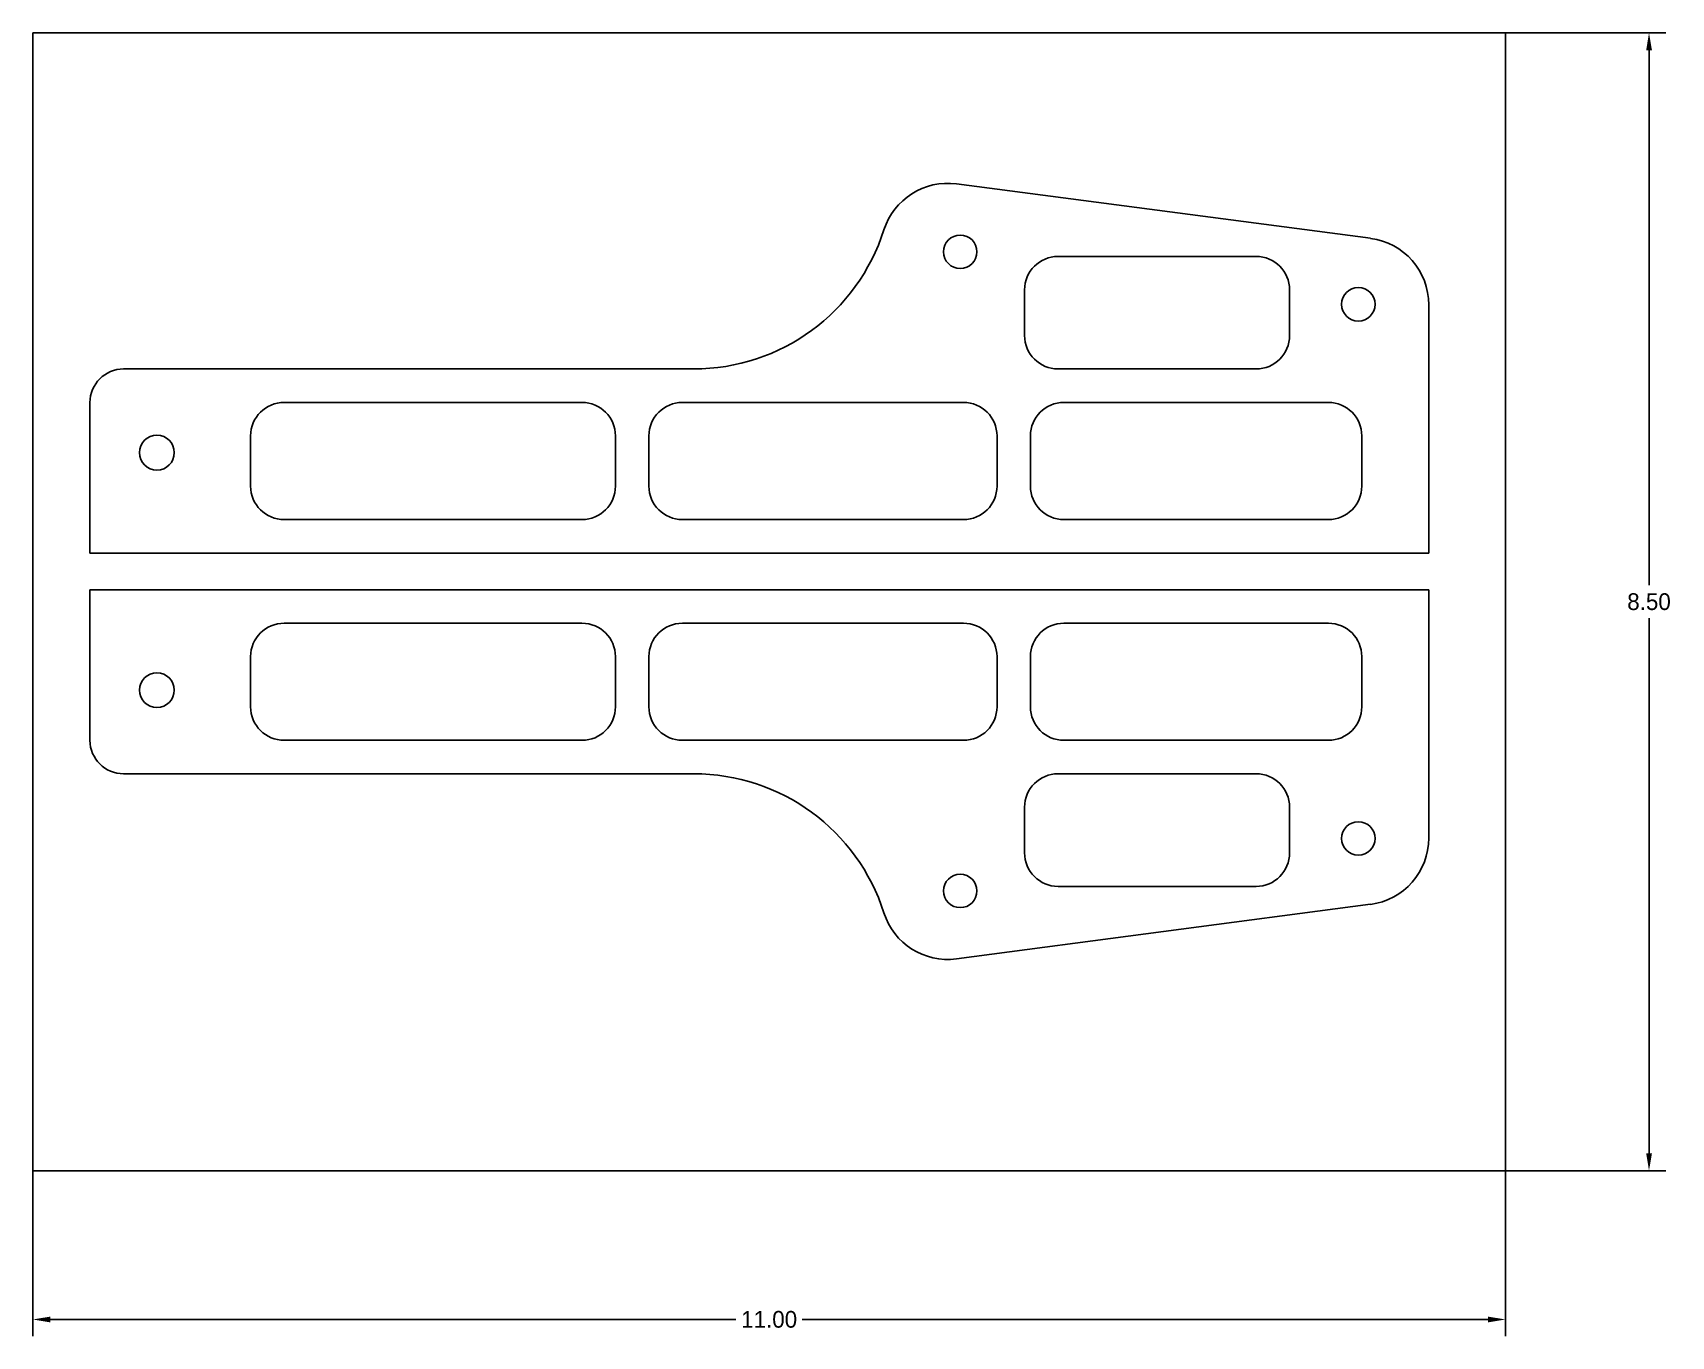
# Model space of a CAD drawing. Header units: inches. Extents: x -10.4 to 1.8, y -5.9 to 3.9.
import ezdxf

# ---------------------------------------------------------------- set-up
doc = ezdxf.new("R2010")
doc.units = ezdxf.units.IN
doc.header["$MEASUREMENT"] = 0
doc.header["$PDSIZE"] = -1
doc.dimstyles.get("Standard").update_dxf_attribs({"dimtxt": 0.18, "dimasz": 0.18, "dimexe": 0.18, "dimexo": 0.0625, "dimgap": 0.09, "dimtad": 0, "dimtih": 1, "dimtoh": 1, "dimdec": 4, "dimzin": 0, "dimdsep": 46, "dimtxsty": 'Standard', "dimcen": 0.09, "dimadec": 0, "dimazin": 0, "dimtfac": 1, "dimtdec": 4, "dimtofl": 0, "dimtmove": 0, "dimatfit": 3, "dimfxl": 1, "dimtolj": 1, "dimtzin": 0, "dimarcsym": 0})

# ---------------------------------------------------------------- blocks, each defined once
blk = doc.blocks.new('*D5')
at = {"color": 0, "lineweight": -2, "transparency": 16777216}
for p, q in [((-10.427, -4.614), (-10.427, -5.85)), ((0.573, -4.614), (0.573, -5.85)), ((-10.297, -5.725), (-5.175, -5.725)), ((0.443, -5.725), (-4.68, -5.725))]:
    blk.add_line(p, q, dxfattribs=at)
at = {"color": 0, "transparency": 16777216}
for points in [[(-10.297, -5.704), (-10.297, -5.747), (-10.427, -5.725)], [(0.443, -5.704), (0.443, -5.747), (0.573, -5.725)]]:
    blk.add_solid(points, dxfattribs=at)
at = {"layer": 'Defpoints', "color": 0, "transparency": 16777216}
for p in [(-10.427, -4.614), (0.573, -4.614), (-10.427, -5.725)]:
    blk.add_point(p, dxfattribs=at)
at = {"color": 0, "transparency": 16777216, "insert": (-4.927, -5.725), "char_height": 0.125, "attachment_point": 5}
blk.add_mtext('\\A1;11.00', dxfattribs=at)
blk = doc.blocks.new('*D6')
at = {"color": 0, "lineweight": -2, "transparency": 16777216}
for p, q in [((0.573, 3.886), (1.77, 3.886)), ((1.645, 3.756), (1.645, -0.241)), ((1.645, -4.484), (1.645, -0.486)), ((0.573, -4.614), (1.77, -4.614))]:
    blk.add_line(p, q, dxfattribs=at)
at = {"color": 0, "transparency": 16777216}
for points in [[(1.624, 3.756), (1.667, 3.756), (1.645, 3.886)], [(1.624, -4.484), (1.667, -4.484), (1.645, -4.614)]]:
    blk.add_solid(points, dxfattribs=at)
at = {"layer": 'Defpoints', "color": 0, "transparency": 16777216}
for p in [(0.573, 3.886), (0.573, -4.614), (1.645, -4.614)]:
    blk.add_point(p, dxfattribs=at)
at = {"color": 0, "transparency": 16777216, "insert": (1.645, -0.364), "char_height": 0.125, "attachment_point": 5}
blk.add_mtext('\\A1;8.50', dxfattribs=at)

msp = doc.modelspace()

# ---------------------------------------------------------------- linework, layer by layer
at = {"color": 7, "linetype": 'Continuous', "lineweight": 25}
for p, q in [((-3.528, 2.758), (-0.435, 2.351)), ((-2.769, 2.216), (-1.29, 2.216)), ((-3.019, 1.966), (-3.019, 1.625)), ((-1.04, 1.966), (-1.04, 1.625)), ((0, 0), (0, 1.855)), ((-9.75, 1.375), (-5.49, 1.375)), ((-2.769, 1.375), (-1.29, 1.375)), ((-10, 0), (-10, 1.125)), ((-8.55, 1.125), (-6.325, 1.125)), ((-5.575, 1.125), (-3.475, 1.125)), ((-2.725, 1.125), (-0.75, 1.125)), ((-8.8, 0.875), (-8.8, 0.5)), ((-6.075, 0.875), (-6.075, 0.5)), ((-5.825, 0.875), (-5.825, 0.5)), ((-3.225, 0.875), (-3.225, 0.5)), ((-2.975, 0.875), (-2.975, 0.5)), ((-0.5, 0.5), (-0.5, 0.875)), ((-6.325, 0.25), (-8.55, 0.25)), ((-3.475, 0.25), (-5.575, 0.25)), ((-0.75, 0.25), (-2.725, 0.25)), ((-10, 0), (0, 0)), ((-10, -0.274), (-10, -1.399)), ((-10, -0.274), (0, -0.274)), ((0, -0.274), (0, -2.129)), ((-6.325, -0.524), (-8.55, -0.524)), ((-3.475, -0.524), (-5.575, -0.524)), ((-0.75, -0.524), (-2.725, -0.524)), ((-8.8, -1.149), (-8.8, -0.774)), ((-6.075, -1.149), (-6.075, -0.774)), ((-5.825, -1.149), (-5.825, -0.774)), ((-3.225, -1.149), (-3.225, -0.774)), ((-2.975, -1.149), (-2.975, -0.774)), ((-0.5, -0.774), (-0.5, -1.149)), ((-8.55, -1.399), (-6.325, -1.399)), ((-5.575, -1.399), (-3.475, -1.399)), ((-2.725, -1.399), (-0.75, -1.399)), ((-9.75, -1.649), (-5.49, -1.649)), ((-2.769, -1.649), (-1.29, -1.649)), ((-3.019, -2.24), (-3.019, -1.899)), ((-1.04, -2.24), (-1.04, -1.899)), ((-2.769, -2.49), (-1.29, -2.49)), ((-3.528, -3.032), (-0.435, -2.624))]:
    msp.add_line(p, q, dxfattribs=at)
msp.add_lwpolyline([(-10.427, 3.886), (0.573, 3.886), (0.573, -4.614), (-10.427, -4.614)], close=True)
for centre, radius in [((-3.5, 2.25), 0.125), ((-0.526, 1.858), 0.125), ((-9.5, 0.75), 0.13), ((-9.5, -1.024), 0.13), ((-0.526, -2.132), 0.125), ((-3.5, -2.524), 0.125)]:
    msp.add_circle(centre, radius, dxfattribs=at)
for centre, radius, start, end in [((-3.593, 2.262), 0.5, 82.5, 162.3704), ((-5.49, 2.865), 1.49, 270, 342.3704), ((-0.5, 1.855), 0.5, 0, 82.5), ((-2.769, 1.966), 0.25, 90, 180), ((-1.29, 1.966), 0.25, 0, 90), ((-2.769, 1.625), 0.25, 180, 270), ((-1.29, 1.625), 0.25, 270, 0), ((-9.75, 1.125), 0.25, 90, 180), ((-8.55, 0.875), 0.25, 90, 180), ((-6.325, 0.875), 0.25, 0, 90), ((-5.575, 0.875), 0.25, 90, 180), ((-3.475, 0.875), 0.25, 0, 90), ((-2.725, 0.875), 0.25, 90, 180), ((-0.75, 0.875), 0.25, 0, 90), ((-8.55, 0.5), 0.25, 180, 270), ((-6.325, 0.5), 0.25, 270, 0), ((-5.575, 0.5), 0.25, 180, 270), ((-3.475, 0.5), 0.25, 270, 0), ((-2.725, 0.5), 0.25, 180, 270), ((-0.75, 0.5), 0.25, 270, 0), ((-8.55, -0.774), 0.25, 90, 180), ((-6.325, -0.774), 0.25, 0, 90), ((-5.575, -0.774), 0.25, 90, 180), ((-3.475, -0.774), 0.25, 0, 90), ((-2.725, -0.774), 0.25, 90, 180), ((-0.75, -0.774), 0.25, 0, 90), ((-8.55, -1.149), 0.25, 180, 270), ((-6.325, -1.149), 0.25, 270, 0), ((-5.575, -1.149), 0.25, 180, 270), ((-3.475, -1.149), 0.25, 270, 0), ((-2.725, -1.149), 0.25, 180, 270), ((-0.75, -1.149), 0.25, 270, 0), ((-9.75, -1.399), 0.25, 180, 270), ((-5.49, -3.139), 1.49, 17.6296, 90), ((-2.769, -1.899), 0.25, 90, 180), ((-1.29, -1.899), 0.25, 0, 90), ((-0.5, -2.129), 0.5, 277.5, 0), ((-2.769, -2.24), 0.25, 180, 270), ((-1.29, -2.24), 0.25, 270, 0), ((-3.593, -2.536), 0.5, 197.6296, 277.5)]:
    msp.add_arc(centre, radius, start, end, dxfattribs=at)

# ---------------------------------------------------------------- dimensions: what is measured, and where the dimension line sits
dim = msp.add_linear_dim(base=(1.645, -4.614), p1=(0.573, 3.886), p2=(0.573, -4.614), angle=90, dimstyle='Standard', override={"dimtxt": 0.125, "dimasz": 0.13, "dimexe": 0.125, "dimexo": 0, "dimgap": 0.06, "dimdec": 2, "dimzin": 1, "dimadec": 2, "dimtdec": 2, "dimtzin": 1})
dim.commit()
dim.dimension.update_dxf_attribs({"geometry": '*D6', "text_midpoint": (1.645, -0.364)})
dim = msp.add_linear_dim(base=(-10.427, -5.725), p1=(0.573, -4.614), p2=(-10.427, -4.614), dimstyle='Standard', override={"dimtxt": 0.125, "dimasz": 0.13, "dimexe": 0.125, "dimexo": 0, "dimgap": 0.06, "dimdec": 2, "dimzin": 1, "dimadec": 2, "dimtdec": 2, "dimtzin": 1})
dim.commit()
dim.dimension.update_dxf_attribs({"geometry": '*D5', "text_midpoint": (-4.927, -5.725)})

doc.saveas('drawing.dxf')
